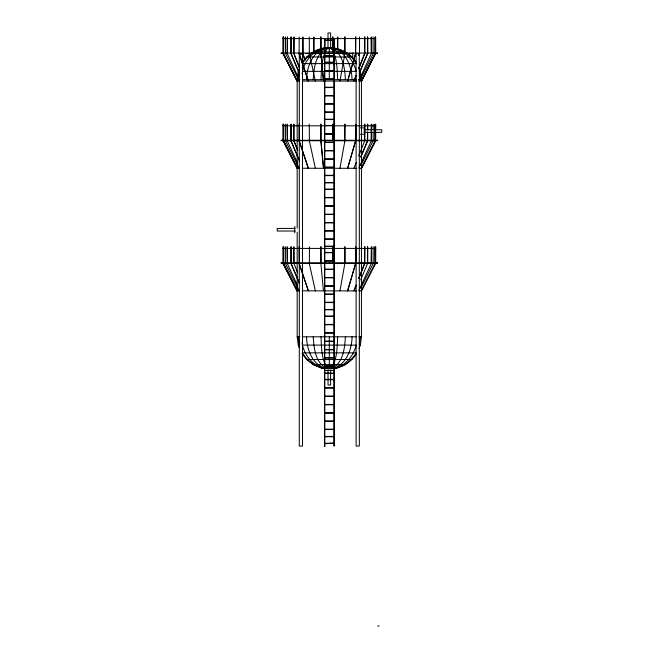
<?xml version="1.0" encoding="UTF-8"?>
<svg xmlns="http://www.w3.org/2000/svg" width="659" height="659" viewBox="0 0 659 659"><rect width="100%" height="100%" fill="white"/><g stroke="black" fill="none" stroke-linecap="round" stroke-linejoin="round"><path stroke-width="0.99" d="M324.492 53.033L324.516 39.68M333.001 263.361L333.001 246.771M324.805 40.471L334.138 40.15L334.105 62.168L324.492 62.168L324.805 40.15M334.451 445.748L334.451 39.589L334.105 64.895M361.173 290.891L375.103 263.32L374.979 246.771L375.136 263.361M375.053 140.688L374.979 124.164L375.136 140.746L361.173 168.284M375.053 53.519L361.14 81.041L375.119 53.494L375.136 36.937L375.053 53.461M285.421 124.164L285.471 140.746L299.17 168.3L296.978 168.3L282.9 140.713L282.884 124.164M320.991 79.681C321.534 69.244 321.271 57.72 327.161 48.634M337.63 336.798C337.087 347.235 337.35 358.751 331.461 367.837L330.027 368.57M332.844 53.478L332.844 36.937M333.001 53.519L332.869 36.937M332.844 140.746L332.844 124.164M332.976 140.738L333.001 124.164M332.844 263.361L332.844 246.771M313.239 79.681C313.7 68.635 315.439 55.521 325.151 48.634M345.382 336.798C344.756 348.191 343.059 365.012 330.143 368.719M306.583 79.681C306.748 66.987 312.514 50.908 326.37 48.091M352.038 336.798C351.997 350.11 345.283 367.154 330.291 368.752M302.11 74.138C303.577 60.842 314.524 48.181 328.413 47.679M298.263 79.681L299.326 71.361L298.263 71.361L297.176 79.681L297.176 228.138M360.358 336.798L359.295 345.11L360.358 345.11L361.453 336.798L361.453 79.681L360.358 71.361L358.933 67.918M344.739 53.519L344.871 36.937M344.896 263.32L344.871 246.771M339.953 81.008L344.896 53.519L344.896 36.937M339.953 168.284L344.896 140.746L344.896 124.164M339.953 290.85L344.896 263.361L344.896 246.771M348.908 55.488L349.344 53.519M355.605 53.478L347.606 81.049L355.679 53.503M355.605 140.705L347.639 168.284L355.695 140.729M347.664 290.841L355.679 263.287L347.631 290.833M358.768 55.43L359.517 53.453L358.916 55.422M356.099 75.34L353.899 81.041L356.206 75.34M358.694 68.701L364.658 53.47M358.826 68.717L364.757 53.511L364.773 36.937M353.908 168.226L356.206 162.567M358.694 155.928L364.757 140.697L364.773 124.164M356.206 285.174L353.924 290.891L356.099 285.174M358.694 278.543L364.658 263.312M358.826 278.559L364.757 263.345L364.773 246.771M298.263 71.361L299.334 68.775M358.933 348.562L360.358 345.11M367.565 53.519L359.798 71.856L367.689 53.478L367.673 36.937M360.967 156.331L367.656 140.688L360.695 157.279M360.695 279.886L367.64 263.295M359.023 80.151L371.388 53.519L371.256 36.937L371.363 53.519M359.023 167.378L371.388 140.746L371.388 124.164L371.231 140.746M359.023 289.993L371.388 263.361L371.388 246.771L371.231 263.361M373.093 36.937L373.093 53.519M360.827 78.314L373.233 53.519M373.2 140.729L373.151 131.965M360.827 165.541L373.183 140.705M373.183 263.336L373.093 246.771M360.827 288.156L373.233 263.361M375.688 53.478L361.61 81.057L375.762 53.033M375.77 140.26L361.585 168.267L358.957 168.3M375.688 131.948L375.688 140.746L361.56 168.259M358.957 290.907L361.643 290.907L375.721 263.336M302.044 62.869C307.176 54.779 315.941 48.741 325.612 48.025M333.009 368.447C342.326 367.73 350.975 362.137 356.008 354.344M308.338 80.999L299.079 53.47L308.363 81.041M299.194 140.697L308.346 168.276L299.079 140.697L299.202 124.164M299.079 263.312L308.379 290.874L299.095 263.345M285.479 53.453L299.17 81.073L296.978 81.073L282.859 53.033M283.617 36.937L283.51 53.519L297.415 81.073M297.497 168.259L283.551 140.713L283.617 124.164M297.497 290.866L283.551 263.32M282.884 53.503L297.061 81.032M282.884 246.771L282.9 263.336L297.011 290.891L282.859 262.875M299.557 67.753L293.865 53.47L299.425 67.77M297.703 150.244L293.873 140.738L293.856 124.164L293.865 140.697L297.596 150.244M297.703 272.851L293.873 263.345L293.856 246.771L293.98 263.369M327.877 48.272L329.311 47.539L330.744 48.272M302.695 81.032L356.404 81.073M290.948 140.697L291.056 124.164M302.695 168.259L356.404 168.3M290.998 263.287L299.59 283.535M282.933 140.697L282.859 140.26M297.02 290.891L299.17 290.907L285.396 263.361L285.421 246.771M283.568 140.688L297.415 168.3M302.967 53.503L302.885 36.937L302.909 53.503L304.911 60.397L303 53.445M293.881 53.461L294.013 36.937L293.889 53.511M320.875 36.937L320.851 53.519L323.52 81.065L320.949 53.511M320.966 140.729L323.52 168.292L320.851 140.705L320.875 124.164M320.875 263.295L323.421 290.907M299.087 53.536L299.202 36.937M325.983 48.42L329.311 47.539M302.687 290.833L356.404 290.907M331.115 368.661C343.784 367.969 353.381 356.89 356.198 345.11L302.423 345.11L302.11 342.342M328.306 47.679C317.572 47.967 307.794 54.442 302.423 63.61L356.198 63.61C351.288 55.513 342.985 48.914 333.33 48.091M332.325 368.521C342.359 367.92 351.132 361.305 356.198 352.862L302.423 352.862C307.489 361.305 316.271 367.92 326.296 368.521M320.982 263.295L320.875 246.771M334.138 443.013L324.838 443.334M334.138 443.334L324.838 443.655M282.884 36.937L282.933 53.519M285.528 36.937L285.495 53.519M291.056 53.519L291.056 36.937M309.302 36.937L309.351 53.519L315.364 81.073M359.526 36.937L359.526 53.511M364.74 36.937L364.682 53.486M375.63 36.937L375.737 53.494M282.859 38.576L375.77 38.576M333.882 39.589L334.681 39.589M324.277 39.68L325.052 39.68M334.451 40.15L324.492 40.15L324.492 446.069M325.332 47.539L333.297 47.539M324.805 48.346L334.138 48.346M320.991 48.634C334.162 46.525 348.858 49.977 356.008 62.135M324.805 48.667L334.138 48.667M313.239 51.847L345.382 51.847M281.105 53.033L377.516 53.033M287.258 53.519L287.39 36.937L287.233 53.519L298.321 77.4M305.315 53.519L353.306 53.519M375.581 53.519L377.426 53.519L377.426 53.033M358.85 53.89L359.328 53.89M299.301 54.03L302.506 54.03M324.805 55.578L334.138 55.578M324.805 55.9L334.138 55.9M306.583 56.954L352.038 56.954M324.492 62.49L334.426 62.49M324.805 70.521L334.138 70.521M324.805 70.843L334.138 70.843M302.423 71.361L356.198 71.361C353.455 60.249 344.83 49.45 332.91 48.091M360.358 71.361L359.295 71.361L360.358 79.681M324.805 78.874L334.138 78.874M324.805 79.195L334.138 79.195M297.176 79.681L299.87 79.681M302.497 79.681L356.124 79.681M358.751 79.681L361.453 79.681M358.957 81.073L361.618 81.057M324.805 87.235L334.138 87.235M324.805 87.556L334.138 87.556M324.805 95.588L334.138 95.588M324.805 95.909L334.138 95.909M324.805 103.784L334.138 103.784M324.805 104.106L334.138 104.106M324.805 111.981L334.138 111.981M324.805 112.302L334.138 112.302M324.805 119.213L334.138 119.213M324.805 119.534L334.138 119.534M309.302 124.164L309.351 140.746L315.364 168.3M344.871 124.164L344.739 140.746M364.74 124.164L364.641 140.762M367.623 124.164L367.623 130.012L367.673 124.164M373.093 124.164L373.151 130.012M375.737 124.164L375.663 130.012M324.492 125.482L334.451 125.482M282.859 125.803L375.77 125.803M360.44 127.862L364.246 127.862L364.246 134.288L360.44 134.288M364.674 129.774L381.767 129.774L381.767 132.368L364.674 132.377M324.805 133.835L334.138 133.835M324.805 134.156L334.138 134.156M281.105 140.26L377.516 140.26M324.805 142.196L334.138 142.196M324.805 142.517L334.138 142.517M324.805 150.549L334.138 150.549M324.805 150.87L334.138 150.87M324.805 158.901L334.138 158.901M324.805 159.223L334.138 159.223M324.805 167.098L334.138 167.098M324.805 167.419L334.138 167.419M324.805 175.294L334.138 175.294M324.805 175.615L334.138 175.615M324.805 182.527L334.138 182.527M324.805 182.848L334.138 182.848M324.492 189.117L334.451 189.117M324.492 189.438L334.426 189.438M324.805 197.469L334.138 197.469M324.805 197.791L334.138 197.791M324.805 205.83L334.138 205.83M324.805 206.152L334.138 206.152M324.805 214.183L334.138 214.183M324.805 214.504L334.138 214.504M324.805 222.544L334.138 222.544M324.805 222.866L334.138 222.866M277.233 228.426L295.141 228.426M324.805 230.732L334.138 230.732M295.141 231.029L277.233 231.029L277.233 228.442M324.805 231.054L334.138 231.054M324.805 238.929L334.138 238.929M324.805 239.25L334.138 239.25M324.805 246.161L334.138 246.161M324.805 246.482L334.138 246.482M283.617 246.771L283.568 263.361M291.031 246.771L291.039 263.361L291.056 246.771M299.095 246.771L299.202 263.369M309.409 246.771L309.384 263.361M364.74 246.771L364.641 263.369M367.582 263.361L367.673 246.771M375.737 246.771L375.688 263.361L375.77 262.875M282.859 248.41L375.77 248.41M324.492 252.43L334.451 252.43M324.492 252.751L334.426 252.751M324.805 260.783L334.138 260.783M324.805 261.104L334.138 261.104M281.105 262.875L377.516 262.875M324.805 269.144L334.138 269.144M324.805 269.465L334.138 269.465M324.805 277.497L334.138 277.497M324.805 277.818L334.138 277.818M324.805 285.858L334.138 285.858M324.805 286.179L334.138 286.179M324.805 294.054L334.138 294.054M324.805 294.375L334.138 294.375M324.805 302.242L334.138 302.242M324.805 302.563L334.138 302.563M324.805 309.475L334.138 309.475M324.805 309.796L334.138 309.796M324.492 316.065L334.451 316.065M324.492 316.386L334.426 316.386M324.805 324.426L334.138 324.426M324.805 324.747L334.138 324.747M324.805 332.779L334.138 332.779M324.805 333.1L334.138 333.1M297.176 232.223L297.176 336.798L299.87 336.798M302.497 336.798L356.124 336.798M358.751 336.798L361.453 336.798M324.805 341.131L334.138 341.131M324.805 341.453L334.138 341.453M297.176 336.798L298.263 345.11L299.326 345.11L298.263 336.798M324.805 349.492L334.138 349.492M324.805 349.814L334.138 349.814M324.805 357.689L334.138 357.689M324.805 358.01L334.138 358.01M302.044 353.603L306.583 359.526L352.038 359.526M306.583 359.526L313.239 364.633L345.382 364.633M324.805 365.885L334.138 365.885M324.805 366.206L334.138 366.206M313.239 364.633L320.991 367.837L337.63 367.837M325.332 370.416L333.297 370.416M324.805 373.109L334.138 373.109M324.805 373.431L334.138 373.431M324.492 379.378L334.451 379.378M324.492 379.699L334.426 379.699M324.805 387.739L334.138 387.739M324.805 388.06L334.138 388.06M324.805 396.092L334.138 396.092M324.805 396.413L334.138 396.413M324.805 404.453L334.138 404.453M324.805 404.774L334.138 404.774M324.805 412.806L334.138 412.806M324.805 413.127L334.138 413.127M324.805 421.002L334.138 421.002M324.805 421.323L334.138 421.323M324.805 429.198L334.138 429.198M324.805 429.52L334.138 429.52M324.805 436.431L334.138 436.431M324.805 436.752L334.138 436.752M333.882 445.748L334.681 445.748M324.277 446.069L325.052 446.069M377.632 626.05L379.246 626.05M333.009 48.025L337.63 48.634L337.696 36.937L337.696 48.642M320.991 367.837L325.612 368.447M327.507 368.661C314.837 367.969 305.241 356.89 302.423 345.11M324.632 140.746L325.101 140.828M332.251 48.091C346.107 50.908 351.873 66.987 352.038 79.681M328.33 368.752C313.338 367.154 306.624 350.11 306.583 336.798M330.975 47.983L332.638 48.42M328.479 368.719C315.562 365.012 313.865 348.191 313.239 336.798M367.656 53.461L367.623 36.937M367.615 140.713L367.59 131.965L367.673 140.697M328.594 368.57L327.161 367.837C321.271 358.751 321.534 347.235 320.991 336.798M333.47 48.634C343.182 55.521 344.921 68.635 345.382 79.681M331.461 48.634C337.35 57.72 337.087 69.244 337.63 79.681M283.485 263.361L297.415 290.907M297.464 162.789L287.233 140.746L287.233 124.164L287.39 140.746M297.464 285.396L287.233 263.361L287.233 246.771L287.39 263.361M299.59 73.693L290.973 53.503L291.031 36.937M290.932 53.478L299.483 73.726M290.932 140.705L299.59 160.92M290.924 140.746L299.483 160.953M290.932 263.32L299.483 283.559M298.263 345.11L299.334 347.697M309.277 263.361L315.364 290.907M377.426 140.26L377.426 140.746L281.204 140.746L281.204 140.26M377.426 262.875L377.426 263.361L281.204 263.361L281.204 262.875M375.581 140.26L375.581 140.746M375.581 262.875L375.581 263.361M367.623 246.771L367.673 263.361M362.771 140.26L362.771 140.746M362.771 262.875L362.771 263.361M361.173 140.26L361.173 140.746M361.173 262.875L361.173 263.361M355.728 140.746L355.736 124.164L355.596 140.746M355.728 263.361L355.736 246.771L355.596 263.361M352.73 53.033L352.73 58.165M330.612 47.539L330.612 32.95L328.025 32.95L328.009 47.539M330.612 370.416L330.612 385.004L328.025 385.004L328.009 370.416M329.311 48.634L329.311 79.681M329.311 140.26L329.311 140.746M329.311 262.875L329.311 263.361M329.311 336.798L329.311 368.933M324.838 39.68L324.805 446.069M324.516 40.15L324.516 446.069M320.958 36.937L321.007 53.519M320.958 124.164L321.007 140.746M320.925 246.771L320.925 263.361M313.882 52.547L313.882 36.937L313.725 52.547M297.448 140.26L297.448 140.746M297.448 262.875L297.448 263.361M295.85 140.26L295.85 140.746M295.85 262.875L295.85 263.361M294.754 226.523L294.754 232.94M291.031 124.164L291.039 140.746M283.642 36.937L283.642 53.519M283.642 124.164L283.642 140.746M283.642 246.771L283.642 263.361M283.049 53.033L283.049 53.519L281.204 53.519L281.204 53.033M283.049 140.26L283.049 140.746M283.049 262.875L283.049 263.361M355.712 36.937L355.596 53.519L355.736 36.937M359.328 53.618L356.115 53.618L356.115 446.069L359.328 446.069L359.328 53.618M302.514 53.758L299.293 53.758L299.301 446.069L302.514 446.069L302.514 53.758M334.138 445.748L334.138 39.589L334.105 445.748"/></g></svg>
